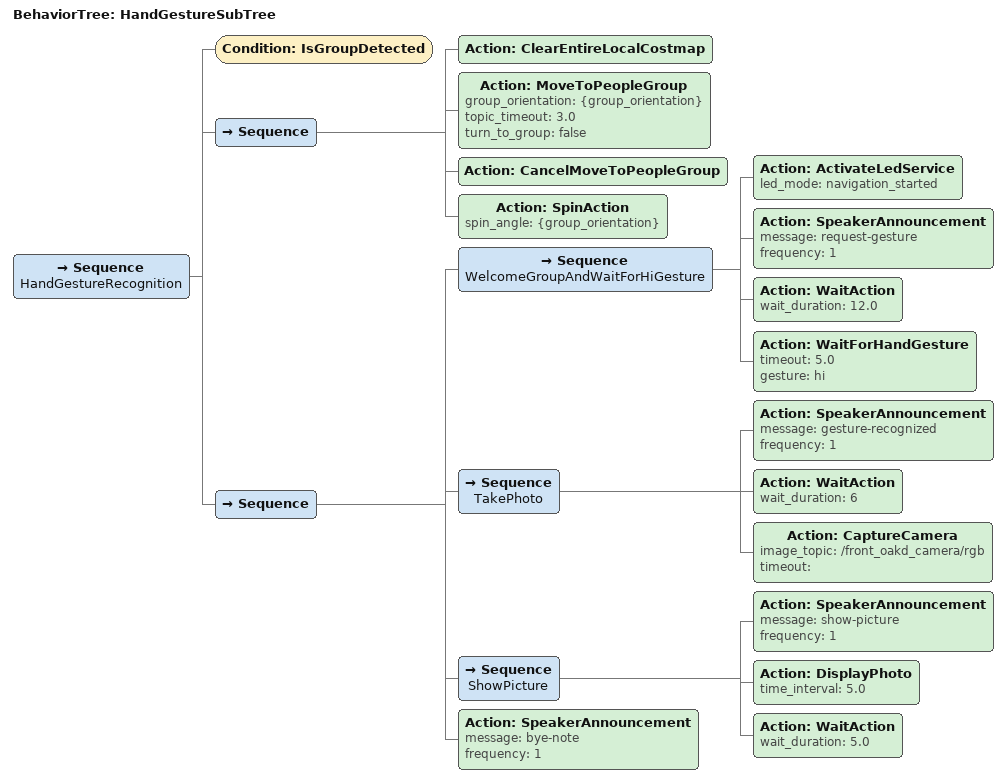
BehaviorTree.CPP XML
<?xml version="1.0"?>
<root>
    <BehaviorTree ID="HandGestureSubTree">
        <Sequence name="HandGestureRecognition">
            <Condition ID="IsGroupDetected"/>
            <Sequence>
                <Action ID="ClearEntireLocalCostmap"/>
                <Action ID="MoveToPeopleGroup" group_orientation="{group_orientation}" topic_timeout="3.0" turn_to_group="false"/>
                <Action ID="CancelMoveToPeopleGroup"/>
                <Action ID="SpinAction" spin_angle="{group_orientation}"/>
            </Sequence>
            <Sequence>
                <Sequence name="WelcomeGroupAndWaitForHiGesture">
                    <Action ID="ActivateLedService" led_mode="navigation_started" />
                    <Action ID="SpeakerAnnouncement" message="request-gesture" frequency="1" />
                    <Action ID="WaitAction" wait_duration="12.0" />
                    <Action ID="WaitForHandGesture" timeout="5.0" gesture="hi" />
                </Sequence>
                <Sequence name="TakePhoto">
                    <Action ID="SpeakerAnnouncement" message="gesture-recognized" frequency="1" />
                    <Action ID="WaitAction" wait_duration="6" />
                    <Action ID="CaptureCamera" image_topic="/front_oakd_camera/rgb" timeout="" />
                </Sequence>
                <Sequence name="ShowPicture">
                    <Action ID="SpeakerAnnouncement" message="show-picture" frequency="1" />
                    <Action ID="DisplayPhoto" time_interval="5.0" />
                    <Action ID="WaitAction" wait_duration="5.0" />
                </Sequence>
                <Action ID="SpeakerAnnouncement" message="bye-note" frequency="1" />
            </Sequence>
        </Sequence>
    </BehaviorTree>
</root>
